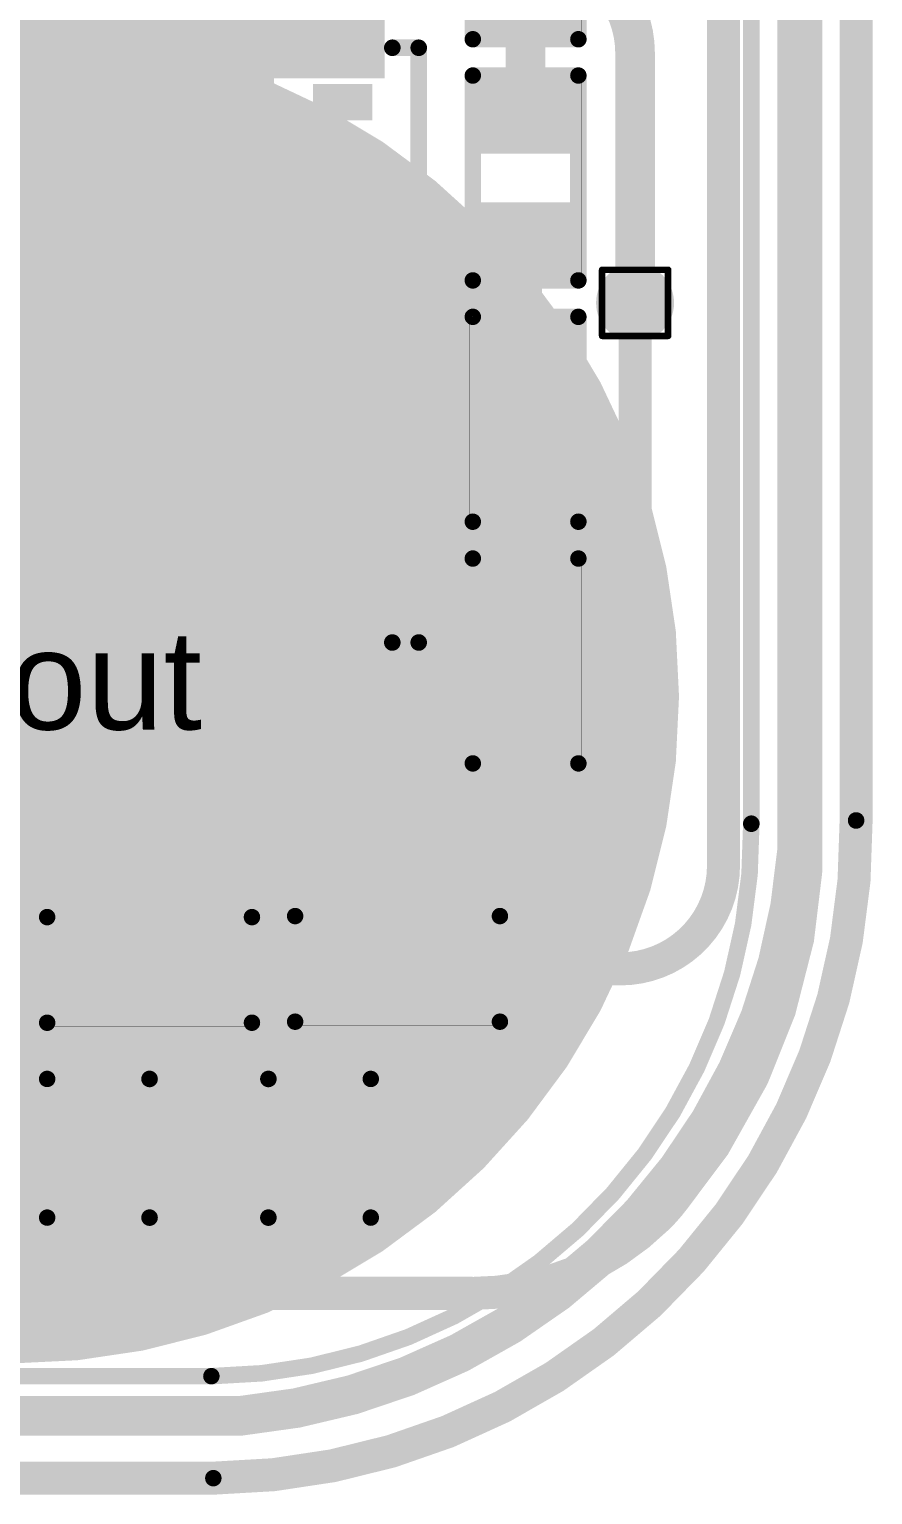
# Model space of a CAD drawing. Header units: inches. Extents: x 3 to 457, y -41 to 239.
# Drawn here: x 60.8 to 67.28, y -2.87 to 8.4 of the extents above; entities that cross this region are included whole.
import ezdxf

# ---------------------------------------------------------------- set-up
doc = ezdxf.new("R2010")
doc.units = ezdxf.units.IN
for name, color, linetype in [('Board Outline', 216, 'Continuous'), ('Bottom Layer', 5, 'Continuous'), ('Bottom Overlay', 54, 'Continuous'), ('Bottom Paste', 16, 'Continuous'), ('Bottom Solder', 6, 'Continuous'), ('Drill Drawing', 1, 'Continuous'), ('Fabrication', 76, 'Continuous'), ('Top Layer', 1, 'Continuous'), ('Top Overlay', 2, 'Continuous'), ('Top Paste', 8, 'Continuous'), ('Top Solder', 216, 'Continuous'), ('Via Holes', 16, 'Continuous')]:
    doc.layers.add(name, color=color, linetype=linetype)
doc.styles.add('Arial', font='', dxfattribs={"height": 0.2})
doc.styles.get('Arial').set_extended_font_data('Arial')

# ---------------------------------------------------------------- blocks, each defined once
blk = doc.blocks.new('SEMG_PAD_B_78')
at = {"layer": 'Bottom Layer'}
h = blk.add_hatch(color=5, dxfattribs=at)
edge = h.paths.add_edge_path()
edge.add_arc((0, 9.987), 5, 0, 360)
at = {"layer": 'Bottom Paste'}
h = blk.add_hatch(color=16, dxfattribs=at)
edge = h.paths.add_edge_path()
edge.add_arc((0, 9.987), 5, 0, 360)
at = {"layer": 'Bottom Solder'}
h = blk.add_hatch(color=6, dxfattribs=at)
edge = h.paths.add_edge_path()
edge.add_arc((0, 9.987), 5.102, 0, 360)
at = {"layer": 'Bottom Overlay'}
for points in [[(-5.683, 10.966, 0.127, 0.127, -0.414214), (-1.531, 15.213, 0.127, 0.127, 0)], [(1.531, 15.213, 0.127, 0.127, 0), (-1.531, 15.213, 0.127, 0.127, 0)], [(-5.683, 10.966, 0.127, 0.127, 0), (-5.683, -10.966, 0.127, 0.127, 0)]]:
    blk.add_lwpolyline(points, format="xyseb", dxfattribs=at)
for points in [[(-1.562, 15.213, 0.0635, 0.0635, 1), (-1.499, 15.213, 0.0635, 0.0635, 1)], [(-1.562, 15.213, 0.0635, 0.0635, 1), (-1.499, 15.213, 0.0635, 0.0635, 1)], [(-5.715, 10.966, 0.0635, 0.0635, 1), (-5.651, 10.966, 0.0635, 0.0635, 1)], [(-5.715, 10.966, 0.0635, 0.0635, 1), (-5.651, 10.966, 0.0635, 0.0635, 1)]]:
    blk.add_lwpolyline(points, format="xyseb", close=True, dxfattribs=at)
blk = doc.blocks.new('TSSOP_14_107')
at = {"layer": 'Top Layer'}
for points in [[(-3.65, 2.175), (-2.15, 2.175), (-2.15, 1.725), (-3.65, 1.725)], [(2.15, 2.175), (3.65, 2.175), (3.65, 1.725), (2.15, 1.725)], [(-3.65, 1.525), (-2.15, 1.525), (-2.15, 1.075), (-3.65, 1.075)], [(2.15, 1.525), (3.65, 1.525), (3.65, 1.075), (2.15, 1.075)], [(-3.65, 0.875), (-2.15, 0.875), (-2.15, 0.425), (-3.65, 0.425)], [(2.15, 0.875), (3.65, 0.875), (3.65, 0.425), (2.15, 0.425)], [(-3.65, 0.225), (-2.15, 0.225), (-2.15, -0.225), (-3.65, -0.225)], [(2.15, 0.225), (3.65, 0.225), (3.65, -0.225), (2.15, -0.225)], [(-3.65, -0.425), (-2.15, -0.425), (-2.15, -0.875), (-3.65, -0.875)], [(2.15, -0.425), (3.65, -0.425), (3.65, -0.875), (2.15, -0.875)], [(-3.65, -1.075), (-2.15, -1.075), (-2.15, -1.525), (-3.65, -1.525)], [(2.15, -1.075), (3.65, -1.075), (3.65, -1.525), (2.15, -1.525)], [(-3.65, -1.725), (-2.15, -1.725), (-2.15, -2.175), (-3.65, -2.175)], [(2.15, -1.725), (3.65, -1.725), (3.65, -2.175), (2.15, -2.175)]]:
    blk.add_hatch(color=1, dxfattribs=at).paths.add_polyline_path(points)
at = {"layer": 'Top Overlay'}
blk.add_hatch(color=2, dxfattribs=at).paths.add_polyline_path([(-2.005, 1.727), (-1.726, 1.727), (-1.726, 2.184), (-2.005, 2.184)])
at = {"layer": 'Top Paste'}
for points in [[(-3.65, 2.175), (-2.15, 2.175), (-2.15, 1.725), (-3.65, 1.725)], [(2.15, 2.175), (3.65, 2.175), (3.65, 1.725), (2.15, 1.725)], [(-3.65, 1.525), (-2.15, 1.525), (-2.15, 1.075), (-3.65, 1.075)], [(2.15, 1.525), (3.65, 1.525), (3.65, 1.075), (2.15, 1.075)], [(-3.65, 0.875), (-2.15, 0.875), (-2.15, 0.425), (-3.65, 0.425)], [(2.15, 0.875), (3.65, 0.875), (3.65, 0.425), (2.15, 0.425)], [(-3.65, 0.225), (-2.15, 0.225), (-2.15, -0.225), (-3.65, -0.225)], [(2.15, 0.225), (3.65, 0.225), (3.65, -0.225), (2.15, -0.225)], [(-3.65, -0.425), (-2.15, -0.425), (-2.15, -0.875), (-3.65, -0.875)], [(2.15, -0.425), (3.65, -0.425), (3.65, -0.875), (2.15, -0.875)], [(-3.65, -1.075), (-2.15, -1.075), (-2.15, -1.525), (-3.65, -1.525)], [(2.15, -1.075), (3.65, -1.075), (3.65, -1.525), (2.15, -1.525)], [(-3.65, -1.725), (-2.15, -1.725), (-2.15, -2.175), (-3.65, -2.175)], [(2.15, -1.725), (3.65, -1.725), (3.65, -2.175), (2.15, -2.175)]]:
    blk.add_hatch(color=8, dxfattribs=at).paths.add_polyline_path(points)
at = {"layer": 'Top Solder'}
for points in [[(-3.752, 2.277), (-2.048, 2.277), (-2.048, 1.623), (-3.752, 1.623)], [(2.048, 2.277), (3.752, 2.277), (3.752, 1.623), (2.048, 1.623)], [(-3.752, 1.627), (-2.048, 1.627), (-2.048, 0.973), (-3.752, 0.973)], [(2.048, 1.627), (3.752, 1.627), (3.752, 0.973), (2.048, 0.973)], [(-3.752, 0.977), (-2.048, 0.977), (-2.048, 0.323), (-3.752, 0.323)], [(2.048, 0.977), (3.752, 0.977), (3.752, 0.323), (2.048, 0.323)], [(-3.752, 0.327), (-2.048, 0.327), (-2.048, -0.327), (-3.752, -0.327)], [(2.048, 0.327), (3.752, 0.327), (3.752, -0.327), (2.048, -0.327)], [(-3.752, -0.323), (-2.048, -0.323), (-2.048, -0.977), (-3.752, -0.977)], [(2.048, -0.323), (3.752, -0.323), (3.752, -0.977), (2.048, -0.977)], [(-3.752, -0.973), (-2.048, -0.973), (-2.048, -1.627), (-3.752, -1.627)], [(2.048, -0.973), (3.752, -0.973), (3.752, -1.627), (2.048, -1.627)], [(-3.752, -1.623), (-2.048, -1.623), (-2.048, -2.277), (-3.752, -2.277)], [(2.048, -1.623), (3.752, -1.623), (3.752, -2.277), (2.048, -2.277)]]:
    blk.add_hatch(color=216, dxfattribs=at).paths.add_polyline_path(points)
at = {"layer": 'Top Overlay'}
for points in [[(-2.284, 2.337, 0.127, 0.127, 0), (-2.284, 2.54, 0.127, 0.127, 0)], [(2.288, 2.54, 0.127, 0.127, 0), (-2.284, 2.54, 0.127, 0.127, 0)], [(2.288, 2.337, 0.127, 0.127, 0), (2.288, 2.54, 0.127, 0.127, 0)], [(-4.011, 1.829, 0.2, 0.2, 0), (-4.011, 2.083, 0.2, 0.2, 0)], [(-3.884, 1.956, 0.2, 0.2, 0), (-4.011, 2.083, 0.2, 0.2, 0)], [(-4.011, 1.829, 0.2, 0.2, 0), (-3.884, 1.956, 0.2, 0.2, 0)], [(-2.284, -2.54, 0.127, 0.127, 0), (-2.284, -2.337, 0.127, 0.127, 0)], [(2.288, -2.54, 0.127, 0.127, 0), (2.288, -2.337, 0.127, 0.127, 0)], [(2.288, -2.54, 0.127, 0.127, 0), (-2.284, -2.54, 0.127, 0.127, 0)]]:
    blk.add_lwpolyline(points, format="xyseb", dxfattribs=at)
for points in [[(-2.316, 2.54, 0.0635, 0.0635, 1), (-2.252, 2.54, 0.0635, 0.0635, 1)], [(-2.316, 2.54, 0.0635, 0.0635, 1), (-2.252, 2.54, 0.0635, 0.0635, 1)], [(2.256, 2.54, 0.0635, 0.0635, 1), (2.32, 2.54, 0.0635, 0.0635, 1)], [(2.256, 2.54, 0.0635, 0.0635, 1), (2.32, 2.54, 0.0635, 0.0635, 1)], [(-2.316, 2.337, 0.0635, 0.0635, 1), (-2.252, 2.337, 0.0635, 0.0635, 1)], [(2.256, 2.337, 0.0635, 0.0635, 1), (2.32, 2.337, 0.0635, 0.0635, 1)], [(-4.061, 2.083, 0.1, 0.1, 1), (-3.961, 2.083, 0.1, 0.1, 1)], [(-4.061, 2.083, 0.1, 0.1, 1), (-3.961, 2.083, 0.1, 0.1, 1)], [(-3.934, 1.956, 0.1, 0.1, 1), (-3.834, 1.956, 0.1, 0.1, 1)], [(-3.934, 1.956, 0.1, 0.1, 1), (-3.834, 1.956, 0.1, 0.1, 1)], [(-4.061, 1.829, 0.1, 0.1, 1), (-3.961, 1.829, 0.1, 0.1, 1)], [(-4.061, 1.829, 0.1, 0.1, 1), (-3.961, 1.829, 0.1, 0.1, 1)], [(-2.316, -2.337, 0.0635, 0.0635, 1), (-2.252, -2.337, 0.0635, 0.0635, 1)], [(2.256, -2.337, 0.0635, 0.0635, 1), (2.32, -2.337, 0.0635, 0.0635, 1)], [(-2.316, -2.54, 0.0635, 0.0635, 1), (-2.252, -2.54, 0.0635, 0.0635, 1)], [(-2.316, -2.54, 0.0635, 0.0635, 1), (-2.252, -2.54, 0.0635, 0.0635, 1)], [(2.256, -2.54, 0.0635, 0.0635, 1), (2.32, -2.54, 0.0635, 0.0635, 1)], [(2.256, -2.54, 0.0635, 0.0635, 1), (2.32, -2.54, 0.0635, 0.0635, 1)]]:
    blk.add_lwpolyline(points, format="xyseb", close=True, dxfattribs=at)
blk = doc.blocks.new('R___0402_161')
at = {"layer": 'Top Layer'}
for points in [[(-0.699, -0.318), (-0.699, 0.318), (-0.241, 0.318), (-0.241, -0.318)], [(0.241, -0.318), (0.241, 0.318), (0.699, 0.318), (0.699, -0.318)]]:
    blk.add_hatch(color=1, dxfattribs=at).paths.add_polyline_path(points)
at = {"layer": 'Top Paste'}
for points in [[(-0.699, -0.318), (-0.699, 0.318), (-0.241, 0.318), (-0.241, -0.318)], [(0.241, -0.318), (0.241, 0.318), (0.699, 0.318), (0.699, -0.318)]]:
    blk.add_hatch(color=8, dxfattribs=at).paths.add_polyline_path(points)
at = {"layer": 'Top Solder'}
for points in [[(-0.754, -0.373), (-0.754, 0.373), (-0.186, 0.373), (-0.186, -0.373)], [(0.186, -0.373), (0.186, 0.373), (0.754, 0.373), (0.754, -0.373)]]:
    blk.add_hatch(color=216, dxfattribs=at).paths.add_polyline_path(points)
at = {"layer": 'Top Overlay'}
for points in [[(-0.787, 0.406, 0.127, 0.127, 0), (0.787, 0.406, 0.127, 0.127, 0)], [(-0.787, -0.406, 0.127, 0.127, 0), (-0.787, 0.406, 0.127, 0.127, 0)], [(0.787, -0.406, 0.127, 0.127, 0), (0.787, 0.406, 0.127, 0.127, 0)], [(-0.787, -0.406, 0.127, 0.127, 0), (0.787, -0.406, 0.127, 0.127, 0)], [(-0.813, -0.432, 0.00323, 0.00323, 0), (0.813, -0.432, 0.00323, 0.00323, 0)]]:
    blk.add_lwpolyline(points, format="xyseb", dxfattribs=at)
for points in [[(-0.819, 0.406, 0.0635, 0.0635, 1), (-0.756, 0.406, 0.0635, 0.0635, 1)], [(-0.819, 0.406, 0.0635, 0.0635, 1), (-0.756, 0.406, 0.0635, 0.0635, 1)], [(0.756, 0.406, 0.0635, 0.0635, 1), (0.819, 0.406, 0.0635, 0.0635, 1)], [(0.756, 0.406, 0.0635, 0.0635, 1), (0.819, 0.406, 0.0635, 0.0635, 1)], [(-0.819, -0.406, 0.0635, 0.0635, 1), (-0.756, -0.406, 0.0635, 0.0635, 1)], [(-0.819, -0.406, 0.0635, 0.0635, 1), (-0.756, -0.406, 0.0635, 0.0635, 1)], [(-0.814, -0.432, 0.00161, 0.00161, 1), (-0.812, -0.432, 0.00161, 0.00161, 1)], [(0.756, -0.406, 0.0635, 0.0635, 1), (0.819, -0.406, 0.0635, 0.0635, 1)], [(0.756, -0.406, 0.0635, 0.0635, 1), (0.819, -0.406, 0.0635, 0.0635, 1)], [(0.812, -0.432, 0.00161, 0.00161, 1), (0.814, -0.432, 0.00161, 0.00161, 1)]]:
    blk.add_lwpolyline(points, format="xyseb", close=True, dxfattribs=at)
blk = doc.blocks.new('R___0402_162')
at = {"layer": 'Top Layer'}
for points in [[(-0.699, -0.318), (-0.699, 0.318), (-0.241, 0.318), (-0.241, -0.318)], [(0.241, -0.318), (0.241, 0.318), (0.699, 0.318), (0.699, -0.318)]]:
    blk.add_hatch(color=1, dxfattribs=at).paths.add_polyline_path(points)
at = {"layer": 'Top Paste'}
for points in [[(-0.699, -0.318), (-0.699, 0.318), (-0.241, 0.318), (-0.241, -0.318)], [(0.241, -0.318), (0.241, 0.318), (0.699, 0.318), (0.699, -0.318)]]:
    blk.add_hatch(color=8, dxfattribs=at).paths.add_polyline_path(points)
at = {"layer": 'Top Solder'}
for points in [[(-0.754, -0.373), (-0.754, 0.373), (-0.186, 0.373), (-0.186, -0.373)], [(0.186, -0.373), (0.186, 0.373), (0.754, 0.373), (0.754, -0.373)]]:
    blk.add_hatch(color=216, dxfattribs=at).paths.add_polyline_path(points)
at = {"layer": 'Top Overlay'}
for points in [[(-0.787, 0.406, 0.127, 0.127, 0), (0.787, 0.406, 0.127, 0.127, 0)], [(-0.787, 0.406, 0.127, 0.127, 0), (-0.787, -0.406, 0.127, 0.127, 0)], [(0.787, 0.406, 0.127, 0.127, 0), (0.787, -0.406, 0.127, 0.127, 0)], [(-0.787, -0.406, 0.127, 0.127, 0), (0.787, -0.406, 0.127, 0.127, 0)], [(-0.813, -0.432, 0.00323, 0.00323, 0), (0.813, -0.432, 0.00323, 0.00323, 0)]]:
    blk.add_lwpolyline(points, format="xyseb", dxfattribs=at)
for points in [[(-0.819, 0.406, 0.0635, 0.0635, 1), (-0.756, 0.406, 0.0635, 0.0635, 1)], [(-0.819, 0.406, 0.0635, 0.0635, 1), (-0.756, 0.406, 0.0635, 0.0635, 1)], [(0.756, 0.406, 0.0635, 0.0635, 1), (0.819, 0.406, 0.0635, 0.0635, 1)], [(0.756, 0.406, 0.0635, 0.0635, 1), (0.819, 0.406, 0.0635, 0.0635, 1)], [(-0.819, -0.406, 0.0635, 0.0635, 1), (-0.756, -0.406, 0.0635, 0.0635, 1)], [(-0.819, -0.406, 0.0635, 0.0635, 1), (-0.756, -0.406, 0.0635, 0.0635, 1)], [(-0.814, -0.432, 0.00161, 0.00161, 1), (-0.812, -0.432, 0.00161, 0.00161, 1)], [(0.756, -0.406, 0.0635, 0.0635, 1), (0.819, -0.406, 0.0635, 0.0635, 1)], [(0.756, -0.406, 0.0635, 0.0635, 1), (0.819, -0.406, 0.0635, 0.0635, 1)], [(0.812, -0.432, 0.00161, 0.00161, 1), (0.814, -0.432, 0.00161, 0.00161, 1)]]:
    blk.add_lwpolyline(points, format="xyseb", close=True, dxfattribs=at)
blk = doc.blocks.new('R___0402_163')
at = {"layer": 'Top Layer'}
for points in [[(-0.699, -0.318), (-0.699, 0.318), (-0.241, 0.318), (-0.241, -0.318)], [(0.241, -0.318), (0.241, 0.318), (0.699, 0.318), (0.699, -0.318)]]:
    blk.add_hatch(color=1, dxfattribs=at).paths.add_polyline_path(points)
at = {"layer": 'Top Paste'}
for points in [[(-0.699, -0.318), (-0.699, 0.318), (-0.241, 0.318), (-0.241, -0.318)], [(0.241, -0.318), (0.241, 0.318), (0.699, 0.318), (0.699, -0.318)]]:
    blk.add_hatch(color=8, dxfattribs=at).paths.add_polyline_path(points)
at = {"layer": 'Top Solder'}
for points in [[(-0.754, -0.373), (-0.754, 0.373), (-0.186, 0.373), (-0.186, -0.373)], [(0.186, -0.373), (0.186, 0.373), (0.754, 0.373), (0.754, -0.373)]]:
    blk.add_hatch(color=216, dxfattribs=at).paths.add_polyline_path(points)
at = {"layer": 'Top Overlay'}
for points in [[(-0.787, 0.406, 0.127, 0.127, 0), (0.787, 0.406, 0.127, 0.127, 0)], [(-0.787, -0.406, 0.127, 0.127, 0), (-0.787, 0.406, 0.127, 0.127, 0)], [(0.787, -0.406, 0.127, 0.127, 0), (0.787, 0.406, 0.127, 0.127, 0)], [(-0.787, -0.406, 0.127, 0.127, 0), (0.787, -0.406, 0.127, 0.127, 0)], [(-0.813, -0.432, 0.00323, 0.00323, 0), (0.813, -0.432, 0.00323, 0.00323, 0)]]:
    blk.add_lwpolyline(points, format="xyseb", dxfattribs=at)
for points in [[(-0.819, 0.406, 0.0635, 0.0635, 1), (-0.756, 0.406, 0.0635, 0.0635, 1)], [(-0.819, 0.406, 0.0635, 0.0635, 1), (-0.756, 0.406, 0.0635, 0.0635, 1)], [(0.756, 0.406, 0.0635, 0.0635, 1), (0.819, 0.406, 0.0635, 0.0635, 1)], [(0.756, 0.406, 0.0635, 0.0635, 1), (0.819, 0.406, 0.0635, 0.0635, 1)], [(-0.819, -0.406, 0.0635, 0.0635, 1), (-0.756, -0.406, 0.0635, 0.0635, 1)], [(-0.819, -0.406, 0.0635, 0.0635, 1), (-0.756, -0.406, 0.0635, 0.0635, 1)], [(-0.814, -0.432, 0.00161, 0.00161, 1), (-0.812, -0.432, 0.00161, 0.00161, 1)], [(0.756, -0.406, 0.0635, 0.0635, 1), (0.819, -0.406, 0.0635, 0.0635, 1)], [(0.756, -0.406, 0.0635, 0.0635, 1), (0.819, -0.406, 0.0635, 0.0635, 1)], [(0.812, -0.432, 0.00161, 0.00161, 1), (0.814, -0.432, 0.00161, 0.00161, 1)]]:
    blk.add_lwpolyline(points, format="xyseb", close=True, dxfattribs=at)
blk = doc.blocks.new('R___0402_167')
at = {"layer": 'Top Layer'}
for points in [[(-0.699, -0.318), (-0.699, 0.318), (-0.241, 0.318), (-0.241, -0.318)], [(0.241, -0.318), (0.241, 0.318), (0.699, 0.318), (0.699, -0.318)]]:
    blk.add_hatch(color=1, dxfattribs=at).paths.add_polyline_path(points)
at = {"layer": 'Top Paste'}
for points in [[(-0.699, -0.318), (-0.699, 0.318), (-0.241, 0.318), (-0.241, -0.318)], [(0.241, -0.318), (0.241, 0.318), (0.699, 0.318), (0.699, -0.318)]]:
    blk.add_hatch(color=8, dxfattribs=at).paths.add_polyline_path(points)
at = {"layer": 'Top Solder'}
for points in [[(-0.754, -0.373), (-0.754, 0.373), (-0.186, 0.373), (-0.186, -0.373)], [(0.186, -0.373), (0.186, 0.373), (0.754, 0.373), (0.754, -0.373)]]:
    blk.add_hatch(color=216, dxfattribs=at).paths.add_polyline_path(points)
at = {"layer": 'Top Overlay'}
for points in [[(-0.787, 0.406, 0.127, 0.127, 0), (0.787, 0.406, 0.127, 0.127, 0)], [(-0.787, 0.406, 0.127, 0.127, 0), (-0.787, -0.406, 0.127, 0.127, 0)], [(0.787, 0.406, 0.127, 0.127, 0), (0.787, -0.406, 0.127, 0.127, 0)], [(-0.787, -0.406, 0.127, 0.127, 0), (0.787, -0.406, 0.127, 0.127, 0)], [(-0.813, -0.432, 0.00323, 0.00323, 0), (0.813, -0.432, 0.00323, 0.00323, 0)]]:
    blk.add_lwpolyline(points, format="xyseb", dxfattribs=at)
for points in [[(-0.819, 0.406, 0.0635, 0.0635, 1), (-0.756, 0.406, 0.0635, 0.0635, 1)], [(-0.819, 0.406, 0.0635, 0.0635, 1), (-0.756, 0.406, 0.0635, 0.0635, 1)], [(0.756, 0.406, 0.0635, 0.0635, 1), (0.819, 0.406, 0.0635, 0.0635, 1)], [(0.756, 0.406, 0.0635, 0.0635, 1), (0.819, 0.406, 0.0635, 0.0635, 1)], [(-0.819, -0.406, 0.0635, 0.0635, 1), (-0.756, -0.406, 0.0635, 0.0635, 1)], [(-0.819, -0.406, 0.0635, 0.0635, 1), (-0.756, -0.406, 0.0635, 0.0635, 1)], [(-0.814, -0.432, 0.00161, 0.00161, 1), (-0.812, -0.432, 0.00161, 0.00161, 1)], [(0.756, -0.406, 0.0635, 0.0635, 1), (0.819, -0.406, 0.0635, 0.0635, 1)], [(0.756, -0.406, 0.0635, 0.0635, 1), (0.819, -0.406, 0.0635, 0.0635, 1)], [(0.812, -0.432, 0.00161, 0.00161, 1), (0.814, -0.432, 0.00161, 0.00161, 1)]]:
    blk.add_lwpolyline(points, format="xyseb", close=True, dxfattribs=at)
blk = doc.blocks.new('R___0402_168')
at = {"layer": 'Top Layer'}
for points in [[(-0.699, -0.318), (-0.699, 0.317), (-0.241, 0.317), (-0.241, -0.318)], [(0.241, -0.318), (0.241, 0.317), (0.699, 0.317), (0.699, -0.318)]]:
    blk.add_hatch(color=1, dxfattribs=at).paths.add_polyline_path(points)
at = {"layer": 'Top Paste'}
for points in [[(-0.699, -0.318), (-0.699, 0.317), (-0.241, 0.317), (-0.241, -0.318)], [(0.241, -0.318), (0.241, 0.317), (0.699, 0.317), (0.699, -0.318)]]:
    blk.add_hatch(color=8, dxfattribs=at).paths.add_polyline_path(points)
at = {"layer": 'Top Solder'}
for points in [[(-0.754, -0.373), (-0.754, 0.373), (-0.186, 0.373), (-0.186, -0.373)], [(0.186, -0.373), (0.186, 0.373), (0.754, 0.373), (0.754, -0.373)]]:
    blk.add_hatch(color=216, dxfattribs=at).paths.add_polyline_path(points)
at = {"layer": 'Top Overlay'}
for points in [[(0.787, 0.406, 0.127, 0.127, 0), (-0.787, 0.406, 0.127, 0.127, 0)], [(-0.787, -0.406, 0.127, 0.127, 0), (-0.787, 0.406, 0.127, 0.127, 0)], [(0.787, -0.406, 0.127, 0.127, 0), (0.787, 0.406, 0.127, 0.127, 0)], [(0.787, -0.406, 0.127, 0.127, 0), (-0.787, -0.406, 0.127, 0.127, 0)], [(0.813, -0.432, 0.00323, 0.00323, 0), (-0.813, -0.432, 0.00323, 0.00323, 0)]]:
    blk.add_lwpolyline(points, format="xyseb", dxfattribs=at)
for points in [[(-0.819, 0.406, 0.0635, 0.0635, 1), (-0.756, 0.406, 0.0635, 0.0635, 1)], [(-0.819, 0.406, 0.0635, 0.0635, 1), (-0.756, 0.406, 0.0635, 0.0635, 1)], [(0.756, 0.406, 0.0635, 0.0635, 1), (0.819, 0.406, 0.0635, 0.0635, 1)], [(0.756, 0.406, 0.0635, 0.0635, 1), (0.819, 0.406, 0.0635, 0.0635, 1)], [(-0.819, -0.406, 0.0635, 0.0635, 1), (-0.756, -0.406, 0.0635, 0.0635, 1)], [(-0.819, -0.406, 0.0635, 0.0635, 1), (-0.756, -0.406, 0.0635, 0.0635, 1)], [(-0.814, -0.432, 0.00161, 0.00161, 1), (-0.812, -0.432, 0.00161, 0.00161, 1)], [(0.756, -0.406, 0.0635, 0.0635, 1), (0.819, -0.406, 0.0635, 0.0635, 1)], [(0.756, -0.406, 0.0635, 0.0635, 1), (0.819, -0.406, 0.0635, 0.0635, 1)], [(0.812, -0.432, 0.00161, 0.00161, 1), (0.814, -0.432, 0.00161, 0.00161, 1)]]:
    blk.add_lwpolyline(points, format="xyseb", close=True, dxfattribs=at)
blk = doc.blocks.new('R___0402_172')
at = {"layer": 'Top Layer'}
for points in [[(-0.699, -0.318), (-0.699, 0.318), (-0.241, 0.318), (-0.241, -0.318)], [(0.241, -0.318), (0.241, 0.318), (0.699, 0.318), (0.699, -0.318)]]:
    blk.add_hatch(color=1, dxfattribs=at).paths.add_polyline_path(points)
at = {"layer": 'Top Paste'}
for points in [[(-0.699, -0.318), (-0.699, 0.318), (-0.241, 0.318), (-0.241, -0.318)], [(0.241, -0.318), (0.241, 0.318), (0.699, 0.318), (0.699, -0.318)]]:
    blk.add_hatch(color=8, dxfattribs=at).paths.add_polyline_path(points)
at = {"layer": 'Top Solder'}
for points in [[(-0.754, -0.373), (-0.754, 0.373), (-0.186, 0.373), (-0.186, -0.373)], [(0.186, -0.373), (0.186, 0.373), (0.754, 0.373), (0.754, -0.373)]]:
    blk.add_hatch(color=216, dxfattribs=at).paths.add_polyline_path(points)
at = {"layer": 'Top Overlay'}
for points in [[(-0.787, 0.406, 0.127, 0.127, 0), (0.787, 0.406, 0.127, 0.127, 0)], [(-0.787, 0.406, 0.127, 0.127, 0), (-0.787, -0.406, 0.127, 0.127, 0)], [(0.787, 0.406, 0.127, 0.127, 0), (0.787, -0.406, 0.127, 0.127, 0)], [(-0.787, -0.406, 0.127, 0.127, 0), (0.787, -0.406, 0.127, 0.127, 0)], [(-0.813, -0.432, 0.00323, 0.00323, 0), (0.813, -0.432, 0.00323, 0.00323, 0)]]:
    blk.add_lwpolyline(points, format="xyseb", dxfattribs=at)
for points in [[(-0.819, 0.406, 0.0635, 0.0635, 1), (-0.756, 0.406, 0.0635, 0.0635, 1)], [(-0.819, 0.406, 0.0635, 0.0635, 1), (-0.756, 0.406, 0.0635, 0.0635, 1)], [(0.756, 0.406, 0.0635, 0.0635, 1), (0.819, 0.406, 0.0635, 0.0635, 1)], [(0.756, 0.406, 0.0635, 0.0635, 1), (0.819, 0.406, 0.0635, 0.0635, 1)], [(-0.819, -0.406, 0.0635, 0.0635, 1), (-0.756, -0.406, 0.0635, 0.0635, 1)], [(-0.819, -0.406, 0.0635, 0.0635, 1), (-0.756, -0.406, 0.0635, 0.0635, 1)], [(-0.814, -0.432, 0.00161, 0.00161, 1), (-0.812, -0.432, 0.00161, 0.00161, 1)], [(0.756, -0.406, 0.0635, 0.0635, 1), (0.819, -0.406, 0.0635, 0.0635, 1)], [(0.756, -0.406, 0.0635, 0.0635, 1), (0.819, -0.406, 0.0635, 0.0635, 1)], [(0.812, -0.432, 0.00161, 0.00161, 1), (0.814, -0.432, 0.00161, 0.00161, 1)]]:
    blk.add_lwpolyline(points, format="xyseb", close=True, dxfattribs=at)
blk = doc.blocks.new('C___0603_258')
at = {"layer": 'Top Layer'}
for points in [[(-0.381, 0.445), (-0.381, -0.445), (-1.143, -0.445), (-1.143, 0.445)], [(1.143, 0.445), (1.143, -0.445), (0.381, -0.445), (0.381, 0.445)]]:
    blk.add_hatch(color=1, dxfattribs=at).paths.add_polyline_path(points)
at = {"layer": 'Top Paste'}
for points in [[(-0.381, 0.445), (-0.381, -0.445), (-1.143, -0.445), (-1.143, 0.445)], [(1.143, 0.445), (1.143, -0.445), (0.381, -0.445), (0.381, 0.445)]]:
    blk.add_hatch(color=8, dxfattribs=at).paths.add_polyline_path(points)
at = {"layer": 'Top Solder'}
for points in [[(-0.321, 0.504), (-0.321, -0.504), (-1.203, -0.504), (-1.203, 0.504)], [(1.203, 0.504), (1.203, -0.504), (0.321, -0.504), (0.321, 0.504)]]:
    blk.add_hatch(color=216, dxfattribs=at).paths.add_polyline_path(points)
at = {"layer": 'Top Overlay'}
for points in [[(-1.245, 0.533, 0.127, 0.127, 0), (-0.457, 0.533, 0.127, 0.127, 0)], [(-1.245, -0.533, 0.127, 0.127, 0), (-1.245, 0.533, 0.127, 0.127, 0)], [(0.457, 0.533, 0.127, 0.127, 0), (1.245, 0.533, 0.127, 0.127, 0)], [(1.245, -0.533, 0.127, 0.127, 0), (1.245, 0.533, 0.127, 0.127, 0)], [(-1.245, -0.533, 0.127, 0.127, 0), (-0.457, -0.533, 0.127, 0.127, 0)], [(0.457, -0.533, 0.127, 0.127, 0), (1.245, -0.533, 0.127, 0.127, 0)]]:
    blk.add_lwpolyline(points, format="xyseb", dxfattribs=at)
for points in [[(-1.276, 0.533, 0.0635, 0.0635, 1), (-1.213, 0.533, 0.0635, 0.0635, 1)], [(-1.276, 0.533, 0.0635, 0.0635, 1), (-1.213, 0.533, 0.0635, 0.0635, 1)], [(-0.489, 0.533, 0.0635, 0.0635, 1), (-0.425, 0.533, 0.0635, 0.0635, 1)], [(0.425, 0.533, 0.0635, 0.0635, 1), (0.489, 0.533, 0.0635, 0.0635, 1)], [(1.213, 0.533, 0.0635, 0.0635, 1), (1.276, 0.533, 0.0635, 0.0635, 1)], [(1.213, 0.533, 0.0635, 0.0635, 1), (1.276, 0.533, 0.0635, 0.0635, 1)], [(-1.276, -0.533, 0.0635, 0.0635, 1), (-1.213, -0.533, 0.0635, 0.0635, 1)], [(-1.276, -0.533, 0.0635, 0.0635, 1), (-1.213, -0.533, 0.0635, 0.0635, 1)], [(-0.489, -0.533, 0.0635, 0.0635, 1), (-0.425, -0.533, 0.0635, 0.0635, 1)], [(0.425, -0.533, 0.0635, 0.0635, 1), (0.489, -0.533, 0.0635, 0.0635, 1)], [(1.213, -0.533, 0.0635, 0.0635, 1), (1.276, -0.533, 0.0635, 0.0635, 1)], [(1.213, -0.533, 0.0635, 0.0635, 1), (1.276, -0.533, 0.0635, 0.0635, 1)]]:
    blk.add_lwpolyline(points, format="xyseb", close=True, dxfattribs=at)

msp = doc.modelspace()

# ---------------------------------------------------------------- hatches: boundary and pattern name
at = {"layer": 'Bottom Layer'}
h = msp.add_hatch(color=5, dxfattribs=at)
edge = h.paths.add_edge_path()
edge.add_arc((65.454, 6.296), 0.3, 0, 360)
at = {"layer": 'Top Layer'}
h = msp.add_hatch(color=1, dxfattribs=at)
edge = h.paths.add_edge_path()
edge.add_arc((65.454, 6.296), 0.3, 0, 360)
at = {"layer": 'Via Holes'}
h = msp.add_hatch(color=7, dxfattribs=at)
edge = h.paths.add_edge_path()
edge.add_arc((65.454, 6.296), 0.15, 0, 360)

# ---------------------------------------------------------------- linework, layer by layer
at = {"layer": 'Board Outline'}
for points in [[(67.154, 24.173, 0.127, 0.127, 0), (67.154, 2.317, 0.127, 0.127, 0)], [(67.154, 2.317, 0.127, 0.127, -0.414214), (62.211, -2.739, 0.127, 0.127, 0)], [(59.131, -2.739, 0.127, 0.127, 0), (62.211, -2.739, 0.127, 0.127, 0)]]:
    msp.add_lwpolyline(points, format="xyseb", dxfattribs=at)
for points in [[(67.122, 2.317, 0.0635, 0.0635, 1), (67.186, 2.317, 0.0635, 0.0635, 1)], [(67.122, 2.317, 0.0635, 0.0635, 1), (67.186, 2.317, 0.0635, 0.0635, 1)], [(62.179, -2.739, 0.0635, 0.0635, 1), (62.242, -2.739, 0.0635, 0.0635, 1)], [(62.179, -2.739, 0.0635, 0.0635, 1), (62.242, -2.739, 0.0635, 0.0635, 1)]]:
    msp.add_lwpolyline(points, format="xyseb", close=True, dxfattribs=at)
at = {"layer": 'Bottom Layer'}
for points in [[(66.701, 2.093, 0.305, 0.305, 0), (66.701, 13.245, 0.305, 0.305, 0)], [(64.654, 9.017, 0.305, 0.305, -0.414214), (65.454, 8.216, 0.305, 0.305, 0)], [(65.454, 6.296, 0.305, 0.305, 0), (65.454, 8.216, 0.305, 0.305, 0)], [(66.701, 2.093, 0.305, 0.305, -0.365519), (62.411, -2.261, 0.305, 0.305, 0)], [(59.391, -2.261, 0.305, 0.305, 0), (62.411, -2.261, 0.305, 0.305, 0)]]:
    msp.add_lwpolyline(points, format="xyseb", dxfattribs=at)
for points in [[(65.378, 8.216, 0.152, 0.152, 1), (65.53, 8.216, 0.152, 0.152, 1)], [(65.378, 8.216, 0.152, 0.152, 1), (65.53, 8.216, 0.152, 0.152, 1)], [(65.378, 6.296, 0.152, 0.152, 1), (65.53, 6.296, 0.152, 0.152, 1)], [(66.625, 2.093, 0.152, 0.152, 1), (66.778, 2.093, 0.152, 0.152, 1)], [(66.625, 2.093, 0.152, 0.152, 1), (66.778, 2.093, 0.152, 0.152, 1)], [(62.335, -2.261, 0.152, 0.152, 1), (62.488, -2.261, 0.152, 0.152, 1)], [(62.335, -2.261, 0.152, 0.152, 1), (62.488, -2.261, 0.152, 0.152, 1)]]:
    msp.add_lwpolyline(points, format="xyseb", close=True, dxfattribs=at)
at = {"layer": 'Drill Drawing'}
for points in [[(65.2, 6.55, 0.0508, 0.0508, 0), (65.708, 6.55, 0.0508, 0.0508, 0)], [(65.2, 6.042, 0.0508, 0.0508, 0), (65.2, 6.55, 0.0508, 0.0508, 0)], [(65.708, 6.042, 0.0508, 0.0508, 0), (65.708, 6.55, 0.0508, 0.0508, 0)], [(65.2, 6.042, 0.0508, 0.0508, 0), (65.708, 6.042, 0.0508, 0.0508, 0)]]:
    msp.add_lwpolyline(points, format="xyseb", dxfattribs=at)
for points in [[(65.188, 6.55, 0.0254, 0.0254, 1), (65.213, 6.55, 0.0254, 0.0254, 1)], [(65.188, 6.55, 0.0254, 0.0254, 1), (65.213, 6.55, 0.0254, 0.0254, 1)], [(65.696, 6.55, 0.0254, 0.0254, 1), (65.721, 6.55, 0.0254, 0.0254, 1)], [(65.696, 6.55, 0.0254, 0.0254, 1), (65.721, 6.55, 0.0254, 0.0254, 1)], [(65.188, 6.042, 0.0254, 0.0254, 1), (65.213, 6.042, 0.0254, 0.0254, 1)], [(65.188, 6.042, 0.0254, 0.0254, 1), (65.213, 6.042, 0.0254, 0.0254, 1)], [(65.696, 6.042, 0.0254, 0.0254, 1), (65.721, 6.042, 0.0254, 0.0254, 1)], [(65.696, 6.042, 0.0254, 0.0254, 1), (65.721, 6.042, 0.0254, 0.0254, 1)]]:
    msp.add_lwpolyline(points, format="xyseb", close=True, dxfattribs=at)
at = {"layer": 'Fabrication'}
for points in [[(67.154, 24.173, 0.254, 0.254, 0), (67.154, 2.317, 0.254, 0.254, 0)], [(67.154, 2.317, 0.254, 0.254, -0.414214), (62.211, -2.739, 0.254, 0.254, 0)], [(59.131, -2.739, 0.254, 0.254, 0), (62.211, -2.739, 0.254, 0.254, 0)]]:
    msp.add_lwpolyline(points, format="xyseb", dxfattribs=at)
for points in [[(65.665, 3.27, 0.254, 0.254, 1), (55.665, 3.27, 0.254, 0.254, 1)], [(65.601, 3.27, 0.127, 0.127, 1), (65.728, 3.27, 0.127, 0.127, 1)], [(67.091, 2.317, 0.127, 0.127, 1), (67.218, 2.317, 0.127, 0.127, 1)], [(67.091, 2.317, 0.127, 0.127, 1), (67.218, 2.317, 0.127, 0.127, 1)], [(62.147, -2.739, 0.127, 0.127, 1), (62.274, -2.739, 0.127, 0.127, 1)], [(62.147, -2.739, 0.127, 0.127, 1), (62.274, -2.739, 0.127, 0.127, 1)]]:
    msp.add_lwpolyline(points, format="xyseb", close=True, dxfattribs=at)
at = {"layer": 'Top Layer'}
for points in [[(66.767, 1.943, 0.254, 0.254, 0), (66.767, 12.178, 0.254, 0.254, 0)], [(66.134, 1.969, 0.254, 0.254, 0), (66.134, 11.41, 0.254, 0.254, 0)], [(61.9, 7.256, 0.254, 0.254, 0), (61.9, 8.873, 0.254, 0.254, 0)], [(62.55, 6.296, 0.254, 0.254, 0), (62.55, 8.873, 0.254, 0.254, 0)], [(64.612, 7.726, 0.305, 0.305, 0), (64.612, 8.64, 0.305, 0.305, 0)], [(61.9, 7.256, 0.254, 0.254, -0.414214), (61.501, 6.858, 0.254, 0.254, 0)], [(56.547, 6.858, 0.254, 0.254, 0), (61.501, 6.858, 0.254, 0.254, 0)], [(64.612, 5.871, 0.254, 0.254, 0), (64.612, 6.787, 0.254, 0.254, 0)], [(64.612, 6.787, 0.254, 0.254, 0), (64.743, 6.787, 0.254, 0.254, 0)], [(62.975, 5.871, 0.254, 0.254, -0.414214), (62.55, 6.296, 0.254, 0.254, 0)], [(65.454, 4.514, 0.254, 0.254, 0), (65.454, 6.296, 0.254, 0.254, 0)], [(62.975, 5.871, 0.254, 0.254, 0), (64.51, 5.871, 0.254, 0.254, 0)], [(60.6, 4.541, 0.254, 0.254, -0.414214), (60.99, 4.931, 0.254, 0.254, 0)], [(60.99, 4.931, 0.254, 0.254, 0), (63.588, 4.931, 0.254, 0.254, 0)], [(62.812, 4.931, 0.254, 0.254, -0.414214), (63.2, 4.543, 0.254, 0.254, 0)], [(63.2, 4.543, 0.254, 0.254, -0.414214), (63.588, 4.931, 0.254, 0.254, 0)], [(63.588, 4.931, 0.254, 0.254, 0), (64.612, 4.931, 0.254, 0.254, 0)], [(63.2, 3.327, 0.254, 0.254, 0), (63.2, 4.797, 0.254, 0.254, 0)], [(65.454, 4.514, 0.254, 0.254, -0.414214), (64.954, 4.013, 0.254, 0.254, 0)], [(64.599, 4.013, 0.254, 0.254, 0), (64.954, 4.013, 0.254, 0.254, 0)], [(61.25, 1.168, 0.254, 0.254, 0), (61.25, 3.073, 0.254, 0.254, 0)], [(61.9, 1.882, 0.254, 0.254, 0), (61.9, 3.073, 0.254, 0.254, 0)], [(62.55, 3.073, 0.381, 0.381, 0), (63.2, 3.073, 0.381, 0.381, 0)], [(63.2, 3.073, 0.254, 0.254, 0), (64.612, 3.073, 0.254, 0.254, 0)], [(66.134, 1.969, 0.254, 0.254, -0.414214), (65.341, 1.176, 0.254, 0.254, 0)], [(66.704, 1.409, 0.254, 0.254, 0), (66.765, 1.913, 0.254, 0.254, 0)], [(66.767, 1.943, 0.254, 0.254, -0.029593), (66.765, 1.913, 0.254, 0.254, 0)], [(61.998, 1.449, 0.254, 0.254, -0.111993), (61.9, 1.882, 0.254, 0.254, 0)], [(62.19, 1.176, 0.254, 0.254, -0.083597), (61.998, 1.449, 0.254, 0.254, 0)], [(66.564, 0.861, 0.254, 0.254, 0), (66.704, 1.409, 0.254, 0.254, 0)], [(61.25, 0.089, 0.254, 0.254, 0), (61.25, 1.168, 0.254, 0.254, 0)], [(62.194, 1.172, 0.254, 0.254, -0.001418), (62.19, 1.176, 0.254, 0.254, 0)], [(62.194, 1.172, 0.254, 0.254, 0), (63.026, 1.172, 0.254, 0.254, 0)], [(63.026, 1.172, 0.254, 0.254, 0), (63.03, 1.176, 0.254, 0.254, 0)], [(63.157, 0.015, 0.254, 0.254, 0), (63.157, 1.176, 0.254, 0.254, 0)], [(64.097, 1.176, 0.254, 0.254, 0), (65.341, 1.176, 0.254, 0.254, 0)], [(66.358, 0.347, 0.254, 0.254, 0), (66.564, 0.861, 0.254, 0.254, 0)], [(66.061, -0.181, 0.254, 0.254, 0), (66.358, 0.347, 0.254, 0.254, 0)], [(61.415, -0.076, 0.254, 0.254, -0.414214), (61.25, 0.089, 0.254, 0.254, 0)], [(62.939, 0.057, 0.254, 0.254, 0), (62.973, 0.057, 0.254, 0.254, 0)], [(62.939, -0.203, 0.254, 0.254, 0), (63.157, 0.015, 0.254, 0.254, 0)], [(61.415, -0.203, 0.254, 0.254, 0), (61.415, -0.076, 0.254, 0.254, 0)], [(61.415, -0.949, 0.254, 0.254, 0), (61.415, -0.203, 0.254, 0.254, 0)], [(65.755, -0.59, 0.254, 0.254, 0), (66.061, -0.181, 0.254, 0.254, 0)], [(65.755, -0.59, 0.254, 0.254, -0.03687), (65.628, -0.735, 0.254, 0.254, 0)], [(65.628, -0.735, 0.254, 0.254, -0.196681), (64.199, -1.319, 0.254, 0.254, 0)], [(61.784, -1.318, 0.254, 0.254, -0.414214), (61.415, -0.949, 0.254, 0.254, 0)], [(61.784, -1.318, 0.254, 0.254, 0), (64.199, -1.318, 0.254, 0.254, 0)]]:
    msp.add_lwpolyline(points, format="xyseb", dxfattribs=at)
for points in [[(64.535, 7.726, 0.152, 0.152, 1), (64.688, 7.726, 0.152, 0.152, 1)], [(61.836, 7.256, 0.127, 0.127, 1), (61.963, 7.256, 0.127, 0.127, 1)], [(61.836, 7.256, 0.127, 0.127, 1), (61.963, 7.256, 0.127, 0.127, 1)], [(61.438, 6.858, 0.127, 0.127, 1), (61.565, 6.858, 0.127, 0.127, 1)], [(61.438, 6.858, 0.127, 0.127, 1), (61.565, 6.858, 0.127, 0.127, 1)], [(64.548, 6.787, 0.127, 0.127, 1), (64.675, 6.787, 0.127, 0.127, 1)], [(64.548, 6.787, 0.127, 0.127, 1), (64.675, 6.787, 0.127, 0.127, 1)], [(64.68, 6.787, 0.127, 0.127, 1), (64.807, 6.787, 0.127, 0.127, 1)], [(62.486, 6.296, 0.127, 0.127, 1), (62.613, 6.296, 0.127, 0.127, 1)], [(62.486, 6.296, 0.127, 0.127, 1), (62.613, 6.296, 0.127, 0.127, 1)], [(65.391, 6.296, 0.127, 0.127, 1), (65.518, 6.296, 0.127, 0.127, 1)], [(62.911, 5.871, 0.127, 0.127, 1), (63.038, 5.871, 0.127, 0.127, 1)], [(62.911, 5.871, 0.127, 0.127, 1), (63.038, 5.871, 0.127, 0.127, 1)], [(64.446, 5.871, 0.127, 0.127, 1), (64.573, 5.871, 0.127, 0.127, 1)], [(64.548, 5.871, 0.127, 0.127, 1), (64.675, 5.871, 0.127, 0.127, 1)], [(60.927, 4.931, 0.127, 0.127, 1), (61.054, 4.931, 0.127, 0.127, 1)], [(60.927, 4.931, 0.127, 0.127, 1), (61.054, 4.931, 0.127, 0.127, 1)], [(62.749, 4.931, 0.127, 0.127, 1), (62.876, 4.931, 0.127, 0.127, 1)], [(63.524, 4.931, 0.127, 0.127, 1), (63.651, 4.931, 0.127, 0.127, 1)], [(63.524, 4.931, 0.127, 0.127, 1), (63.651, 4.931, 0.127, 0.127, 1)], [(63.524, 4.931, 0.127, 0.127, 1), (63.651, 4.931, 0.127, 0.127, 1)], [(64.548, 4.931, 0.127, 0.127, 1), (64.675, 4.931, 0.127, 0.127, 1)], [(63.136, 4.797, 0.127, 0.127, 1), (63.263, 4.797, 0.127, 0.127, 1)], [(63.136, 4.543, 0.127, 0.127, 1), (63.263, 4.543, 0.127, 0.127, 1)], [(63.136, 4.543, 0.127, 0.127, 1), (63.263, 4.543, 0.127, 0.127, 1)], [(65.391, 4.514, 0.127, 0.127, 1), (65.518, 4.514, 0.127, 0.127, 1)], [(65.391, 4.514, 0.127, 0.127, 1), (65.518, 4.514, 0.127, 0.127, 1)], [(64.535, 4.013, 0.127, 0.127, 1), (64.662, 4.013, 0.127, 0.127, 1)], [(64.89, 4.013, 0.127, 0.127, 1), (65.017, 4.013, 0.127, 0.127, 1)], [(64.89, 4.013, 0.127, 0.127, 1), (65.017, 4.013, 0.127, 0.127, 1)], [(63.136, 3.327, 0.127, 0.127, 1), (63.263, 3.327, 0.127, 0.127, 1)], [(61.186, 3.073, 0.127, 0.127, 1), (61.313, 3.073, 0.127, 0.127, 1)], [(61.836, 3.073, 0.127, 0.127, 1), (61.963, 3.073, 0.127, 0.127, 1)], [(62.455, 3.073, 0.191, 0.191, 1), (62.645, 3.073, 0.191, 0.191, 1)], [(63.105, 3.073, 0.191, 0.191, 1), (63.295, 3.073, 0.191, 0.191, 1)], [(63.136, 3.073, 0.127, 0.127, 1), (63.263, 3.073, 0.127, 0.127, 1)], [(64.548, 3.073, 0.127, 0.127, 1), (64.675, 3.073, 0.127, 0.127, 1)], [(66.071, 1.969, 0.127, 0.127, 1), (66.198, 1.969, 0.127, 0.127, 1)], [(66.071, 1.969, 0.127, 0.127, 1), (66.198, 1.969, 0.127, 0.127, 1)], [(66.701, 1.913, 0.127, 0.127, 1), (66.828, 1.913, 0.127, 0.127, 1)], [(66.701, 1.913, 0.127, 0.127, 1), (66.828, 1.913, 0.127, 0.127, 1)], [(66.703, 1.943, 0.127, 0.127, 1), (66.83, 1.943, 0.127, 0.127, 1)], [(66.703, 1.943, 0.127, 0.127, 1), (66.83, 1.943, 0.127, 0.127, 1)], [(61.836, 1.882, 0.127, 0.127, 1), (61.963, 1.882, 0.127, 0.127, 1)], [(61.836, 1.882, 0.127, 0.127, 1), (61.963, 1.882, 0.127, 0.127, 1)], [(61.935, 1.449, 0.127, 0.127, 1), (62.062, 1.449, 0.127, 0.127, 1)], [(61.935, 1.449, 0.127, 0.127, 1), (62.062, 1.449, 0.127, 0.127, 1)], [(66.641, 1.409, 0.127, 0.127, 1), (66.768, 1.409, 0.127, 0.127, 1)], [(66.641, 1.409, 0.127, 0.127, 1), (66.768, 1.409, 0.127, 0.127, 1)], [(61.186, 1.168, 0.127, 0.127, 1), (61.313, 1.168, 0.127, 0.127, 1)], [(61.186, 1.168, 0.127, 0.127, 1), (61.313, 1.168, 0.127, 0.127, 1)], [(62.126, 1.176, 0.127, 0.127, 1), (62.253, 1.176, 0.127, 0.127, 1)], [(62.126, 1.176, 0.127, 0.127, 1), (62.253, 1.176, 0.127, 0.127, 1)], [(62.13, 1.172, 0.127, 0.127, 1), (62.257, 1.172, 0.127, 0.127, 1)], [(62.13, 1.172, 0.127, 0.127, 1), (62.257, 1.172, 0.127, 0.127, 1)], [(62.962, 1.172, 0.127, 0.127, 1), (63.089, 1.172, 0.127, 0.127, 1)], [(62.962, 1.172, 0.127, 0.127, 1), (63.089, 1.172, 0.127, 0.127, 1)], [(62.966, 1.176, 0.127, 0.127, 1), (63.093, 1.176, 0.127, 0.127, 1)], [(63.093, 1.176, 0.127, 0.127, 1), (63.22, 1.176, 0.127, 0.127, 1)], [(64.033, 1.176, 0.127, 0.127, 1), (64.16, 1.176, 0.127, 0.127, 1)], [(65.278, 1.176, 0.127, 0.127, 1), (65.405, 1.176, 0.127, 0.127, 1)], [(65.278, 1.176, 0.127, 0.127, 1), (65.405, 1.176, 0.127, 0.127, 1)], [(66.501, 0.861, 0.127, 0.127, 1), (66.628, 0.861, 0.127, 0.127, 1)], [(66.501, 0.861, 0.127, 0.127, 1), (66.628, 0.861, 0.127, 0.127, 1)], [(66.294, 0.347, 0.127, 0.127, 1), (66.421, 0.347, 0.127, 0.127, 1)], [(66.294, 0.347, 0.127, 0.127, 1), (66.421, 0.347, 0.127, 0.127, 1)], [(61.186, 0.089, 0.127, 0.127, 1), (61.313, 0.089, 0.127, 0.127, 1)], [(61.186, 0.089, 0.127, 0.127, 1), (61.313, 0.089, 0.127, 0.127, 1)], [(62.875, 0.057, 0.127, 0.127, 1), (63.002, 0.057, 0.127, 0.127, 1)], [(62.909, 0.057, 0.127, 0.127, 1), (63.036, 0.057, 0.127, 0.127, 1)], [(63.093, 0.015, 0.127, 0.127, 1), (63.22, 0.015, 0.127, 0.127, 1)], [(63.093, 0.015, 0.127, 0.127, 1), (63.22, 0.015, 0.127, 0.127, 1)], [(61.351, -0.076, 0.127, 0.127, 1), (61.478, -0.076, 0.127, 0.127, 1)], [(61.351, -0.076, 0.127, 0.127, 1), (61.478, -0.076, 0.127, 0.127, 1)], [(61.351, -0.203, 0.127, 0.127, 1), (61.478, -0.203, 0.127, 0.127, 1)], [(61.351, -0.203, 0.127, 0.127, 1), (61.478, -0.203, 0.127, 0.127, 1)], [(62.875, -0.203, 0.127, 0.127, 1), (63.002, -0.203, 0.127, 0.127, 1)], [(65.998, -0.181, 0.127, 0.127, 1), (66.125, -0.181, 0.127, 0.127, 1)], [(65.998, -0.181, 0.127, 0.127, 1), (66.125, -0.181, 0.127, 0.127, 1)], [(65.691, -0.59, 0.127, 0.127, 1), (65.818, -0.59, 0.127, 0.127, 1)], [(65.691, -0.59, 0.127, 0.127, 1), (65.818, -0.59, 0.127, 0.127, 1)], [(65.565, -0.735, 0.127, 0.127, 1), (65.692, -0.735, 0.127, 0.127, 1)], [(65.565, -0.735, 0.127, 0.127, 1), (65.692, -0.735, 0.127, 0.127, 1)], [(61.351, -0.949, 0.127, 0.127, 1), (61.478, -0.949, 0.127, 0.127, 1)], [(61.351, -0.949, 0.127, 0.127, 1), (61.478, -0.949, 0.127, 0.127, 1)], [(61.721, -1.318, 0.127, 0.127, 1), (61.848, -1.318, 0.127, 0.127, 1)], [(61.721, -1.318, 0.127, 0.127, 1), (61.848, -1.318, 0.127, 0.127, 1)], [(64.136, -1.318, 0.127, 0.127, 1), (64.263, -1.318, 0.127, 0.127, 1)], [(64.136, -1.319, 0.127, 0.127, 1), (64.263, -1.319, 0.127, 0.127, 1)]]:
    msp.add_lwpolyline(points, format="xyseb", close=True, dxfattribs=at)

# ---------------------------------------------------------------- block references
for name, p, rotation in [('SEMG_PAD_B_78', (60.665, 13.258), 180), ('TSSOP_14_107', (61.25, 5.973), 270), ('R___0402_167', (64.612, 9.11), 90), ('R___0402_172', (64.612, 7.256), 90), ('R___0402_168', (64.612, 5.401), 270), ('R___0402_162', (64.612, 3.543), 90)]:
    msp.add_blockref(name, p, dxfattribs=dict(rotation=rotation))
for name, p in [('R___0402_161', (61.72, 1.168)), ('R___0402_163', (63.627, 1.176)), ('C___0603_258', (62.177, -0.203))]:
    msp.add_blockref(name, p)

# ---------------------------------------------------------------- texts
at = {"layer": 'Fabrication', "style": 'Arial'}
msp.add_text('Cut-out', height=0.762, dxfattribs=at).set_placement((58.633, 3.016))

doc.saveas('drawing.dxf')
